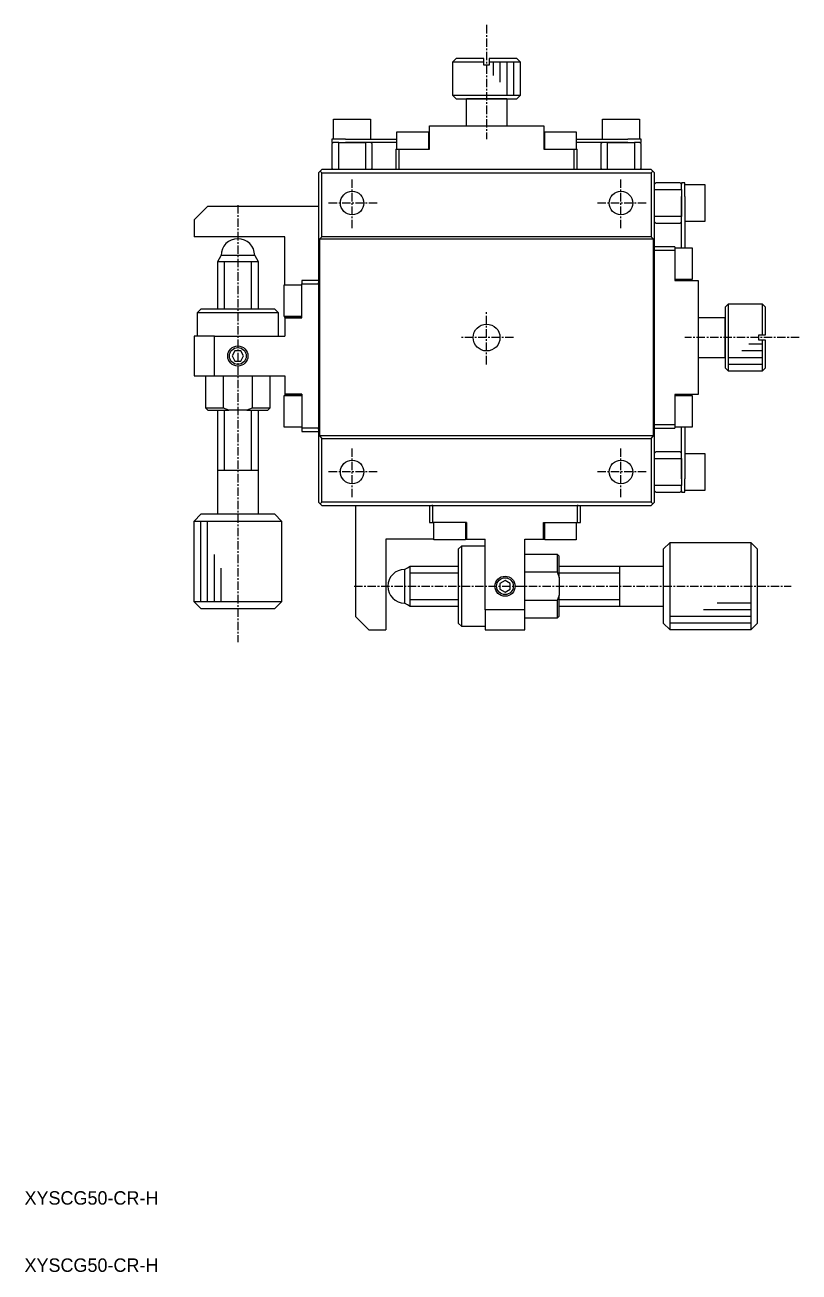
# Model space of a CAD drawing. Extents: x 10 to 365, y 10 to 229.
# Drawn here: x 10.1 to 125.2, y 10 to 195.5 of the extents above; entities that cross this region are included whole.
import ezdxf

# ---------------------------------------------------------------- set-up
doc = ezdxf.new("R2010")
doc.units = 0
doc.linetypes.add('CENTER', pattern=[2, 1.25, -0.25, 0.25, -0.25])
doc.layers.get('0').update_dxf_attribs({"linetype": 'CONTINUOUS'})
doc.layers.add('CENTER', color=1, linetype='CENTER')
doc.styles.get("Standard").update_dxf_attribs({"font": 'FGP教科書体NT-M'})

msp = doc.modelspace()

# ---------------------------------------------------------------- linework, layer by layer
at = {"color": 7, "linetype": 'CONTINUOUS'}
for p, q in [((73.74, 190), (74.24, 190.5)), ((73.74, 190), (78.34, 190)), ((73.74, 185), (73.74, 190)), ((78.34, 190.5), (74.24, 190.5)), ((78.34, 190), (78.34, 190.5)), ((78.34, 189.5), (78.34, 190)), ((79.14, 189.5), (78.34, 189.5)), ((83.24, 190.5), (79.14, 190.5)), ((79.14, 190.5), (79.14, 190)), ((79.14, 190), (83.74, 190)), ((79.14, 190), (79.14, 189.5)), ((83.24, 190.5), (83.74, 190)), ((83.74, 190), (83.74, 185)), ((78.74, 185), (73.74, 185)), ((74.24, 184.5), (73.74, 185)), ((74.24, 184.5), (78.74, 184.5)), ((74.24, 184.5), (75.74, 184.5)), ((75.74, 184.5), (81.74, 184.5)), ((78.74, 184.5), (75.74, 184.5)), ((75.74, 180.5), (75.74, 184.5)), ((83.74, 185), (78.74, 185)), ((78.74, 184.5), (83.24, 184.5)), ((81.74, 184.5), (78.74, 184.5)), ((81.74, 184.5), (83.24, 184.5)), ((81.74, 184.5), (81.74, 180.5)), ((83.74, 185), (83.24, 184.5)), ((55.99, 181.5), (58.74, 181.5)), ((55.99, 178.5), (55.99, 181.5)), ((58.74, 181.5), (61.49, 181.5)), ((61.49, 181.5), (61.49, 178.5)), ((70.24, 180.5), (77.49, 180.5)), ((70.24, 177), (70.24, 180.5)), ((77.49, 180.5), (79.99, 180.5)), ((79.99, 180.5), (87.24, 180.5)), ((87.24, 180.5), (87.24, 177)), ((95.99, 181.5), (98.74, 181.5)), ((95.99, 178.5), (95.99, 181.5)), ((98.74, 181.5), (101.49, 181.5)), ((101.49, 181.5), (101.49, 178.5)), ((55.74, 178.5), (55.74, 178)), ((57.74, 178.5), (55.74, 178.5)), ((57.74, 178.5), (65.39, 178.5)), ((65.39, 179.6), (67.74, 179.6)), ((65.39, 177), (65.39, 179.6)), ((67.74, 179.6), (70.09, 179.6)), ((70.09, 179.6), (70.09, 177)), ((70.09, 178.5), (70.24, 178.5)), ((87.24, 178.5), (87.39, 178.5)), ((87.39, 179.6), (89.74, 179.6)), ((87.39, 177), (87.39, 179.6)), ((89.74, 179.6), (92.09, 179.6)), ((92.09, 179.6), (92.09, 177)), ((92.09, 178.5), (99.74, 178.5)), ((101.74, 178.5), (99.74, 178.5)), ((101.74, 178), (101.74, 178.5)), ((55.74, 177.8), (55.94, 178)), ((55.74, 178), (55.94, 178)), ((55.74, 177.8), (55.74, 174.2)), ((56.74, 178), (55.94, 178)), ((56.74, 174), (56.74, 178)), ((56.74, 178), (57.74, 178)), ((56.74, 178), (57.74, 178)), ((57.74, 178), (60.74, 178)), ((60.74, 178), (57.74, 178)), ((60.74, 178), (60.74, 174)), ((65.39, 178), (60.74, 178)), ((61.54, 178), (61.74, 177.8)), ((61.74, 174.2), (61.74, 177.8)), ((65.24, 177), (70.24, 177)), ((65.24, 177), (65.24, 174)), ((65.74, 174), (65.74, 177)), ((70.24, 178), (70.09, 178)), ((87.39, 178), (87.24, 178)), ((87.24, 177), (92.24, 177)), ((91.74, 177), (91.74, 174)), ((96.74, 178), (92.09, 178)), ((92.24, 174), (92.24, 177)), ((95.74, 177.8), (95.94, 178)), ((95.74, 177.8), (95.74, 174.2)), ((96.74, 174), (96.74, 178)), ((96.74, 178), (99.74, 178)), ((99.74, 178), (96.74, 178)), ((99.74, 178), (100.74, 178)), ((99.74, 178), (100.74, 178)), ((100.74, 178), (100.74, 174)), ((101.54, 178), (100.74, 178)), ((101.54, 178), (101.74, 177.8)), ((101.54, 178), (101.74, 178)), ((101.74, 174.2), (101.74, 177.8)), ((53.74, 173.5), (53.99, 173.75)), ((53.74, 173.5), (53.74, 124.5)), ((53.99, 173.75), (54.24, 174)), ((53.99, 173.75), (54.24, 173.5)), ((103.24, 174), (54.24, 174)), ((54.24, 173.5), (103.24, 173.5)), ((54.24, 164), (54.24, 173.5)), ((55.94, 174), (55.74, 174.2)), ((61.74, 174.2), (61.54, 174)), ((95.94, 174), (95.74, 174.2)), ((101.74, 174.2), (101.54, 174)), ((103.24, 174), (103.49, 173.75)), ((103.24, 173.5), (103.49, 173.75)), ((103.24, 173.5), (103.24, 164)), ((103.49, 173.75), (103.74, 173.5)), ((103.74, 124.5), (103.74, 173.5)), ((103.74, 171.8), (103.94, 172)), ((103.74, 171), (107.74, 171)), ((107.54, 172), (103.94, 172)), ((107.54, 172), (107.74, 171.8)), ((108.24, 172), (107.74, 172)), ((107.74, 172), (107.74, 171.8)), ((107.74, 171), (107.74, 171.8)), ((107.74, 171), (107.74, 170)), ((107.74, 171), (107.74, 170)), ((108.24, 170), (108.24, 172)), ((108.24, 171.75), (111.24, 171.75)), ((111.24, 171.75), (111.24, 169)), ((107.74, 170), (107.74, 167)), ((107.74, 167), (107.74, 170)), ((108.24, 170), (108.24, 162.35)), ((111.24, 169), (111.24, 166.25)), ((35.24, 166.5), (37.24, 168.5)), ((53.74, 168.5), (37.24, 168.5)), ((107.74, 167), (103.74, 167)), ((107.74, 162.35), (107.74, 167)), ((35.24, 166.5), (35.24, 164)), ((103.94, 166), (103.74, 166.2)), ((103.94, 166), (107.54, 166)), ((107.74, 166.2), (107.54, 166)), ((111.24, 166.25), (108.24, 166.25)), ((48.74, 164), (35.24, 164)), ((48.74, 156.85), (48.74, 164)), ((54.24, 164), (53.89, 163.65)), ((103.59, 163.65), (53.89, 163.65)), ((53.89, 163.65), (53.89, 134.35)), ((103.24, 164), (54.24, 164)), ((103.59, 163.65), (103.24, 164)), ((103.59, 134.35), (103.59, 163.65)), ((106.74, 162.5), (103.74, 162.5)), ((103.74, 162), (106.74, 162)), ((106.74, 162.5), (106.74, 157.5)), ((106.74, 162.35), (109.34, 162.35)), ((109.34, 162.35), (109.34, 160)), ((38.74, 160.33), (38.99, 160.77)), ((38.74, 160.33), (44.74, 160.33)), ((38.74, 153.2), (38.74, 160.33)), ((38.99, 160.77), (39.24, 161.2)), ((44.24, 161.2), (39.24, 161.2)), ((44.24, 161.2), (44.49, 160.77)), ((44.49, 160.77), (44.74, 160.33)), ((44.74, 160.33), (44.74, 153.2)), ((109.34, 160), (109.34, 157.65)), ((48.64, 152.15), (48.64, 156.85)), ((48.64, 156.85), (51.24, 156.85)), ((53.74, 157.5), (51.24, 157.5)), ((51.24, 157.5), (51.24, 157)), ((51.24, 157), (53.74, 157)), ((51.24, 151.95), (51.24, 157)), ((53.74, 157), (53.74, 157.15)), ((53.74, 157), (53.74, 135.5)), ((109.34, 157.65), (106.74, 157.65)), ((106.74, 157.5), (110.24, 157.5)), ((107.74, 157.5), (107.74, 157.65)), ((108.24, 157.65), (108.24, 157.5)), ((110.24, 157.5), (110.24, 150.25)), ((114.24, 153.5), (114.74, 154)), ((114.74, 149), (114.74, 154)), ((114.74, 154), (119.74, 154)), ((119.74, 154), (119.74, 149.4)), ((119.74, 154), (120.24, 153.5)), ((35.74, 152.7), (36.24, 153.2)), ((35.74, 152.7), (47.74, 152.7)), ((35.74, 149.2), (35.74, 152.7)), ((47.24, 153.2), (36.24, 153.2)), ((47.24, 153.2), (47.74, 152.7)), ((47.74, 152.7), (47.74, 149.2)), ((51.24, 152.15), (48.64, 152.15)), ((48.74, 151.98), (48.74, 152.15)), ((114.24, 153.5), (114.24, 149)), ((114.24, 153.5), (114.24, 152)), ((120.24, 149.4), (120.24, 153.5)), ((51.24, 151.98), (48.74, 151.98)), ((48.74, 151.98), (48.74, 151.95)), ((48.74, 151.95), (51.24, 151.95)), ((48.74, 151.95), (48.74, 149.2)), ((110.24, 152), (114.24, 152)), ((114.24, 152), (114.24, 146)), ((114.24, 149), (114.24, 152)), ((38.24, 149.2), (35.24, 149.2)), ((35.24, 149.2), (35.24, 143.3)), ((38.24, 149.2), (48.74, 149.2)), ((38.24, 143.3), (38.24, 149.2)), ((110.24, 150.25), (110.24, 147.75)), ((114.24, 149), (114.24, 144.5)), ((114.24, 146), (114.24, 149)), ((114.74, 144), (114.74, 149)), ((119.24, 148.6), (119.24, 149.4)), ((119.24, 149.4), (119.74, 149.4)), ((119.74, 148.6), (119.24, 148.6)), ((119.74, 149.4), (120.24, 149.4)), ((119.74, 148.6), (119.74, 144)), ((120.24, 148.6), (119.74, 148.6)), ((120.24, 144.5), (120.24, 148.6)), ((41.3, 147), (40.87, 146.25)), ((42.17, 147), (41.3, 147)), ((42.6, 146.25), (42.17, 147)), ((110.24, 147.75), (110.24, 140.5)), ((40.87, 146.25), (41.3, 145.5)), ((41.3, 145.5), (42.17, 145.5)), ((42.17, 145.5), (42.6, 146.25)), ((114.24, 146), (110.24, 146)), ((114.24, 146), (114.24, 144.5)), ((35.24, 143.3), (38.24, 143.3)), ((36.99, 138.5), (36.99, 143.3)), ((38.24, 143.3), (48.74, 143.3)), ((39.62, 138.5), (39.62, 143.3)), ((43.86, 143.3), (43.86, 138.5)), ((46.49, 143.3), (46.49, 138.5)), ((48.74, 143.3), (48.74, 140.55)), ((114.74, 144), (114.24, 144.5)), ((119.74, 144), (114.74, 144)), ((120.24, 144.5), (119.74, 144)), ((48.64, 135.65), (48.64, 140.35)), ((48.64, 140.35), (51.24, 140.35)), ((51.24, 140.55), (48.74, 140.55)), ((48.74, 140.55), (48.74, 140.52)), ((48.74, 140.52), (51.24, 140.52)), ((48.74, 140.52), (48.74, 140.35)), ((51.24, 140.55), (51.24, 135.5)), ((106.74, 140.5), (106.74, 135.5)), ((110.24, 140.5), (106.74, 140.5)), ((106.74, 140.35), (109.34, 140.35)), ((107.74, 140.35), (107.74, 140.5)), ((108.24, 140.5), (108.24, 140.35)), ((109.34, 140.35), (109.34, 138)), ((39.62, 138.5), (36.99, 138.5)), ((37.29, 138.2), (36.99, 138.5)), ((37.29, 138.2), (40.42, 138.2)), ((38.74, 129.2), (38.74, 138.2)), ((40.42, 138.2), (39.62, 138.5)), ((43.06, 138.2), (40.42, 138.2)), ((43.86, 138.5), (43.06, 138.2)), ((43.06, 138.2), (46.19, 138.2)), ((46.49, 138.5), (43.86, 138.5)), ((44.74, 138.2), (44.74, 129.2)), ((46.49, 138.5), (46.19, 138.2)), ((109.34, 138), (109.34, 135.65)), ((51.24, 135.65), (48.64, 135.65)), ((53.74, 135.5), (51.24, 135.5)), ((51.24, 135.5), (51.24, 135)), ((53.74, 135.35), (53.74, 135.5)), ((106.74, 136), (103.74, 136)), ((103.74, 135.5), (106.74, 135.5)), ((109.34, 135.65), (106.74, 135.65)), ((107.74, 131), (107.74, 135.65)), ((108.24, 135.65), (108.24, 128)), ((51.24, 135), (53.74, 135)), ((103.59, 134.35), (53.89, 134.35)), ((53.89, 134.35), (54.24, 134)), ((54.24, 134), (103.24, 134)), ((54.24, 124.5), (54.24, 134)), ((103.24, 134), (103.59, 134.35)), ((103.24, 134), (103.24, 124.5)), ((103.74, 131.8), (103.94, 132)), ((107.54, 132), (103.94, 132)), ((107.54, 132), (107.74, 131.8)), ((108.24, 131.75), (111.24, 131.75)), ((111.24, 131.75), (111.24, 129)), ((103.74, 131), (107.74, 131)), ((107.74, 131), (107.74, 128)), ((107.74, 128), (107.74, 131)), ((38.74, 129.2), (38.74, 129.21)), ((44.74, 129.2), (38.74, 129.2)), ((38.74, 129.2), (38.74, 129.2)), ((38.74, 129.19), (38.74, 129.2)), ((38.74, 122.7), (38.74, 129.2)), ((44.74, 129.21), (44.74, 129.2)), ((44.74, 129.2), (44.74, 129.19)), ((44.74, 129.2), (44.74, 122.7)), ((111.24, 129), (111.24, 126.25)), ((107.74, 127), (103.74, 127)), ((103.94, 126), (103.74, 126.2)), ((107.74, 126.2), (107.54, 126)), ((107.74, 128), (107.74, 127)), ((107.74, 128), (107.74, 127)), ((107.74, 126.2), (107.74, 127)), ((107.74, 126.2), (107.74, 126)), ((108.24, 126), (108.24, 128)), ((111.24, 126.25), (108.24, 126.25)), ((53.99, 124.25), (53.74, 124.5)), ((54.24, 124.5), (53.99, 124.25)), ((103.24, 124.5), (54.24, 124.5)), ((103.49, 124.25), (103.24, 124.5)), ((103.74, 124.5), (103.49, 124.25)), ((103.94, 126), (107.54, 126)), ((107.74, 126), (108.24, 126)), ((35.24, 121.7), (36.24, 122.7)), ((47.24, 122.7), (36.24, 122.7)), ((38.74, 122.7), (36.24, 122.7)), ((44.74, 122.7), (38.74, 122.7)), ((44.74, 122.7), (38.74, 122.7)), ((47.24, 122.7), (44.74, 122.7)), ((47.24, 122.7), (48.24, 121.7)), ((54.24, 124), (53.99, 124.25)), ((54.24, 124), (70.59, 124)), ((59.24, 124), (59.24, 107.5)), ((70.24, 124), (70.24, 121.5)), ((70.74, 124), (70.59, 124)), ((70.74, 121.5), (70.74, 124)), ((70.74, 124), (92.24, 124)), ((92.24, 124), (92.24, 121.5)), ((92.39, 124), (92.24, 124)), ((92.39, 124), (103.24, 124)), ((92.74, 121.5), (92.74, 124)), ((103.49, 124.25), (103.24, 124)), ((35.24, 121.7), (35.24, 121.7)), ((35.24, 121.7), (48.24, 121.7)), ((35.24, 109.7), (35.24, 121.7)), ((48.24, 121.7), (48.24, 109.7)), ((70.24, 121.5), (70.74, 121.5)), ((75.78, 121.5), (70.74, 121.5)), ((70.89, 118.9), (70.89, 121.5)), ((75.59, 121.5), (75.59, 118.9)), ((75.75, 121.5), (75.75, 119)), ((75.78, 119), (75.78, 121.5)), ((87.19, 121.5), (87.19, 119)), ((87.19, 121.5), (92.24, 121.5)), ((87.22, 119), (87.22, 121.5)), ((87.39, 118.9), (87.39, 121.5)), ((92.09, 121.5), (92.09, 118.9)), ((92.24, 121.5), (92.74, 121.5)), ((63.74, 119), (63.74, 105.5)), ((70.89, 119), (63.74, 119)), ((75.59, 118.9), (70.89, 118.9)), ((75.75, 119), (75.59, 119)), ((75.75, 119), (75.78, 119)), ((75.78, 119), (78.54, 119)), ((78.54, 108.5), (78.54, 119)), ((84.44, 108.5), (84.44, 119)), ((84.44, 119), (87.19, 119)), ((87.19, 119), (87.22, 119)), ((87.22, 119), (87.39, 119)), ((92.09, 118.9), (87.39, 118.9)), ((74.54, 117.5), (75.04, 118)), ((74.54, 117.5), (74.54, 106.5)), ((75.04, 106), (75.04, 118)), ((75.04, 118), (78.54, 118)), ((105.04, 117.5), (106.04, 118.5)), ((105.04, 117.5), (105.04, 106.5)), ((105.04, 117.5), (105.04, 115)), ((106.04, 105.5), (106.04, 118.5)), ((106.04, 118.5), (118.04, 118.5)), ((118.04, 118.5), (118.04, 105.5)), ((118.04, 118.5), (119.04, 117.5)), ((119.04, 106.5), (119.04, 117.5)), ((84.44, 116.75), (89.24, 116.75)), ((89.24, 116.75), (89.24, 114.12)), ((89.24, 116.75), (89.54, 116.45)), ((89.54, 113.32), (89.54, 116.45)), ((66.54, 114.5), (66.97, 114.75)), ((66.54, 114.5), (66.54, 109.5)), ((66.97, 114.75), (67.4, 115)), ((67.4, 109), (67.4, 115)), ((67.4, 115), (74.54, 115)), ((84.44, 114.12), (89.24, 114.12)), ((89.24, 114.12), (89.54, 113.32)), ((89.54, 115), (98.54, 115)), ((89.54, 113.32), (89.54, 110.68)), ((98.53, 115), (98.54, 115)), ((98.54, 115), (98.54, 109)), ((98.54, 115), (98.54, 115)), ((98.54, 115), (105.04, 115)), ((105.04, 115), (105.04, 109)), ((105.04, 115), (105.04, 109)), ((81.49, 112.87), (80.74, 112.43)), ((80.74, 112.43), (80.74, 111.57)), ((80.74, 111.57), (81.49, 111.13)), ((82.24, 112.43), (81.49, 112.87)), ((81.49, 111.13), (82.24, 111.57)), ((82.24, 111.57), (82.24, 112.43)), ((48.24, 109.7), (35.24, 109.7)), ((36.24, 108.7), (35.24, 109.7)), ((48.24, 109.7), (47.24, 108.7)), ((66.97, 109.25), (66.54, 109.5)), ((89.24, 109.88), (84.44, 109.88)), ((89.54, 110.68), (89.24, 109.88)), ((89.24, 109.88), (89.24, 107.25)), ((89.54, 107.55), (89.54, 110.68)), ((36.24, 108.7), (47.24, 108.7)), ((67.4, 109), (66.97, 109.25)), ((74.54, 109), (67.4, 109)), ((84.44, 108.5), (78.54, 108.5)), ((78.54, 108.5), (78.54, 105.5)), ((84.44, 105.5), (84.44, 108.5)), ((98.54, 109), (89.54, 109)), ((98.54, 109), (98.53, 109)), ((98.54, 109), (98.54, 109)), ((98.54, 109), (98.54, 109)), ((105.04, 109), (98.54, 109)), ((105.04, 109), (105.04, 106.5)), ((61.24, 105.5), (59.24, 107.5)), ((75.04, 106), (74.54, 106.5)), ((78.54, 106), (75.04, 106)), ((89.24, 107.25), (84.44, 107.25)), ((89.54, 107.55), (89.24, 107.25)), ((106.04, 105.5), (105.04, 106.5)), ((119.04, 106.5), (118.04, 105.5)), ((61.24, 105.5), (63.74, 105.5)), ((78.54, 105.5), (84.44, 105.5)), ((106.04, 105.5), (106.04, 105.5)), ((118.04, 105.5), (106.04, 105.5))]:
    msp.add_line(p, q, dxfattribs=at)
at = {"color": 3, "linetype": 'CONTINUOUS'}
for p, q in [((79.74, 190), (79.74, 188)), ((80.74, 190), (80.74, 187)), ((81.74, 190), (81.74, 185)), ((82.74, 190), (82.74, 185)), ((39.74, 153.2), (39.74, 160.33)), ((43.74, 160.33), (43.74, 153.2)), ((119.74, 147), (116.74, 147)), ((119.74, 148), (117.74, 148)), ((119.74, 146), (114.74, 146)), ((119.74, 145), (114.74, 145)), ((39.74, 129.2), (39.74, 138.2)), ((43.74, 138.2), (43.74, 129.2)), ((36.24, 109.7), (36.24, 121.7)), ((37.24, 109.7), (37.24, 121.7)), ((38.24, 109.7), (38.24, 116.7)), ((39.24, 109.7), (39.24, 114.7)), ((67.4, 114), (74.54, 114)), ((89.54, 114), (98.54, 114)), ((74.54, 110), (67.4, 110)), ((98.54, 110), (89.54, 110)), ((118.04, 109.5), (113.04, 109.5)), ((118.04, 108.5), (111.04, 108.5)), ((118.04, 107.5), (106.04, 107.5)), ((118.04, 106.5), (106.04, 106.5))]:
    msp.add_line(p, q, dxfattribs=at)
at = {"color": 7, "linetype": 'CONTINUOUS'}
for centre, radius in [((58.74, 169), 1.75), ((98.74, 169), 1.75), ((78.74, 149), 2), ((41.74, 146.25), 1.25), ((58.74, 129), 1.75), ((98.74, 129), 1.75), ((81.49, 112), 1.25)]:
    msp.add_circle(centre, radius, dxfattribs=at)
at = {"color": 3, "linetype": 'CONTINUOUS'}
for centre in [(41.74, 146.25), (81.49, 112)]:
    msp.add_circle(centre, 1.5, dxfattribs=at)
at = {"color": 7, "linetype": 'CONTINUOUS'}
for centre, start, end in [((41.74, 161.2), 0, 180), ((66.54, 112), 90, 270)]:
    msp.add_arc(centre, 2.5, start, end, dxfattribs=at)
at = {"layer": 'CENTER', "color": 1, "linetype": 'CENTER'}
for p, q in [((78.74, 195.5), (78.74, 178.5)), ((58.74, 165.25), (58.74, 172.75)), ((98.74, 165.25), (98.74, 172.75)), ((62.49, 169), (54.99, 169)), ((102.49, 169), (94.99, 169)), ((41.74, 168.7), (41.74, 103.7)), ((78.74, 145), (78.74, 153)), ((82.74, 149), (74.74, 149)), ((125.24, 149), (108.24, 149)), ((58.74, 125.25), (58.74, 132.75)), ((98.74, 125.25), (98.74, 132.75)), ((62.49, 129), (54.99, 129)), ((102.49, 129), (94.99, 129)), ((59.04, 112), (124.04, 112))]:
    msp.add_line(p, q, dxfattribs=at)

# ---------------------------------------------------------------- texts
at = {"color": 7, "linetype": 'CONTINUOUS'}
for p in [(10, 20), (10, 10)]:
    msp.add_text('XYSCG50-CR-H', height=2, dxfattribs=at).set_placement(p)

doc.saveas('drawing.dxf')
